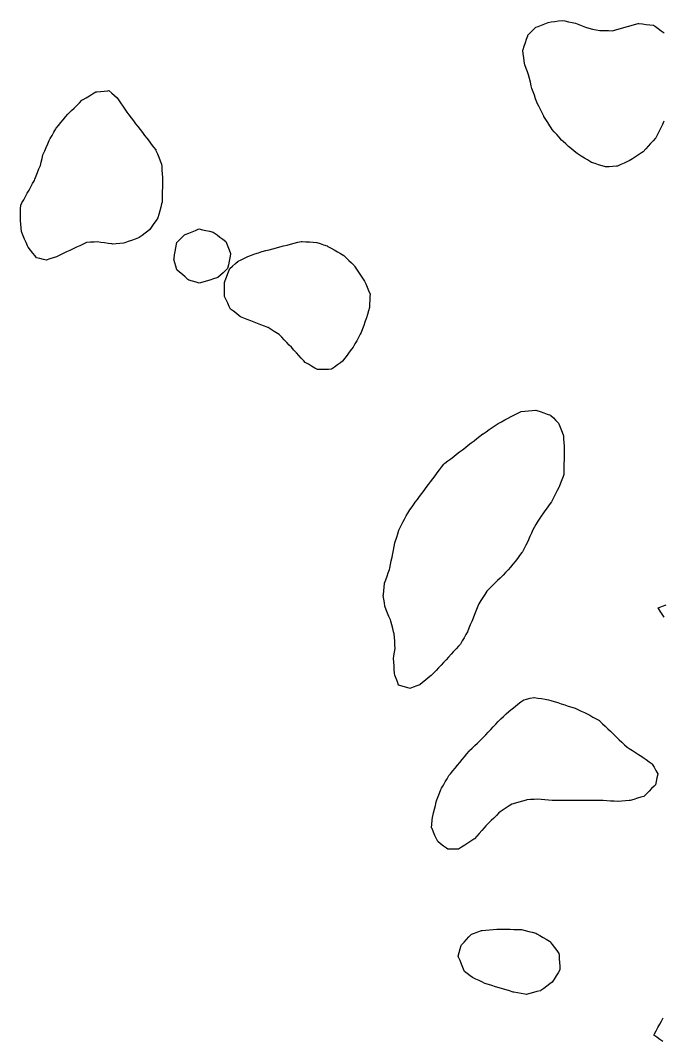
# Model space of a CAD drawing. Header units: millimetres. Extents: x 230 to 3347, y 514 to 5196.
# Drawn here: x 2543.6 to 2718.4, y 2283.6 to 2561.5 of the extents above; entities that cross this region are included whole.
import ezdxf

# ---------------------------------------------------------------- set-up
doc = ezdxf.new("R2010")
doc.units = ezdxf.units.MM
for name, color, linetype in [('ALL_HOLES', 1, 'Continuous'), ('ALL_ISLANDS', 7, 'Continuous'), ('OUTLINE_ISLAND_01', 7, 'Continuous'), ('OUTLINE_ISLAND_01_HOLE_103', 1, 'Continuous'), ('OUTLINE_ISLAND_01_HOLE_110', 1, 'Continuous'), ('OUTLINE_ISLAND_01_HOLE_117', 1, 'Continuous'), ('OUTLINE_ISLAND_01_HOLE_119', 1, 'Continuous'), ('OUTLINE_ISLAND_01_HOLE_121', 1, 'Continuous'), ('OUTLINE_ISLAND_01_HOLE_124', 1, 'Continuous'), ('OUTLINE_ISLAND_01_HOLE_127', 1, 'Continuous')]:
    doc.layers.add(name, color=color, linetype=linetype)

msp = doc.modelspace()

# ---------------------------------------------------------------- linework, layer by layer
at = {"layer": 'ALL_HOLES'}
msp.add_lwpolyline([(2718.8206, 2534.0412), (2718.3781, 2533.1444), (2717.9357, 2532.2476), (2717.4932, 2531.3508), (2717.0508, 2530.454), (2716.6084, 2529.5572), (2716.5305, 2529.471), (2715.8601, 2528.7289), (2715.1898, 2527.9868), (2714.5195, 2527.2447), (2713.8492, 2526.5026), (2713.1789, 2525.7606), (2712.7413, 2525.4775), (2711.9016, 2524.9343), (2711.062, 2524.3911), (2710.2224, 2523.8479), (2709.3828, 2523.3048), (2708.8923, 2523.084), (2707.9805, 2522.6734), (2707.0687, 2522.2629), (2706.1568, 2521.8524), (2705.9137, 2521.8345), (2704.9164, 2521.761), (2703.9191, 2521.6876), (2702.9218, 2521.6142), (2702.907, 2521.6189), (2701.9544, 2521.923), (2701.0018, 2522.2272), (2700.0491, 2522.5313), (2699.0965, 2522.8355), (2698.8555, 2522.9825), (2698.0019, 2523.5034), (2697.1483, 2524.0243), (2696.2947, 2524.5452), (2695.4411, 2525.0661), (2695.1735, 2525.29), (2694.4067, 2525.9318), (2693.6398, 2526.5737), (2692.873, 2527.2155), (2692.1061, 2527.8573), (2691.3393, 2528.4991), (2690.9494, 2528.937), (2690.2843, 2529.6838), (2689.6193, 2530.4306), (2688.9543, 2531.1774), (2688.2892, 2531.9242), (2688.2586, 2531.9733), (2687.7289, 2532.8215), (2687.1992, 2533.6697), (2686.6695, 2534.5179), (2686.1398, 2535.366), (2686.1086, 2535.4282), (2685.659, 2536.3214), (2685.2094, 2537.2146), (2684.7598, 2538.1079), (2684.3102, 2539.0011), (2684.2297, 2539.2243), (2683.8903, 2540.1649), (2683.551, 2541.1056), (2683.2116, 2542.0462), (2682.8722, 2542.9869), (2682.6904, 2543.7278), (2682.4521, 2544.699), (2682.2137, 2545.6702), (2681.9754, 2546.6414), (2681.6571, 2547.4847), (2681.304, 2548.4202), (2680.9509, 2549.3558), (2680.9469, 2549.3842), (2680.8061, 2550.3742), (2680.6653, 2551.3643), (2680.5245, 2552.3543), (2680.3836, 2553.3443), (2680.4504, 2553.542), (2680.7706, 2554.4894), (2681.0908, 2555.4367), (2681.411, 2556.3841), (2681.7311, 2557.3314), (2681.7838, 2557.4872), (2682.4909, 2558.1943), (2683.198, 2558.9014), (2683.9051, 2559.6084), (2684.533, 2559.8544), (2685.4641, 2560.2191), (2686.3953, 2560.5837), (2687.3264, 2560.9484), (2688.1375, 2561.0631), (2689.1276, 2561.2032), (2690.1178, 2561.3432), (2691.1079, 2561.4832), (2691.8389, 2561.3275), (2692.817, 2561.1192), (2693.795, 2560.9109), (2694.7731, 2560.7026), (2695.6019, 2560.3912), (2696.538, 2560.0394), (2697.474, 2559.6876), (2698.4101, 2559.3359), (2699.3897, 2559.1492), (2700.372, 2558.9619), (2701.3543, 2558.7747), (2701.7579, 2558.7637), (2702.7575, 2558.7366), (2703.7571, 2558.7094), (2704.7568, 2558.6823), (2705.0355, 2558.76), (2705.9987, 2559.0285), (2706.962, 2559.2969), (2707.9253, 2559.5654), (2708.8886, 2559.8339), (2709.8519, 2560.1024), (2710.8152, 2560.3709), (2711.7785, 2560.6393), (2712.0054, 2560.6164), (2713.0004, 2560.516), (2713.9953, 2560.4157), (2714.9903, 2560.3153), (2715.9852, 2560.2149), (2716.4693, 2559.8637), (2717.2786, 2559.2764), (2718.088, 2558.6891), (2718.8974, 2558.1019)], dxfattribs=at)
for points in [[(2567.7332, 2542.37), (2568.4889, 2541.7151), (2569.2446, 2541.0602), (2570.0002, 2540.4052), (2570.3691, 2539.8508), (2570.9231, 2539.0182), (2571.477, 2538.1856), (2572.0309, 2537.3531), (2572.5848, 2536.5205), (2573.1728, 2535.7558), (2573.7824, 2534.963), (2574.392, 2534.1703), (2575.0016, 2533.3776), (2575.6111, 2532.5848), (2576.2207, 2531.7921), (2576.8303, 2530.9994), (2577.4398, 2530.2066), (2578.0494, 2529.4139), (2578.659, 2528.6212), (2579.2686, 2527.8285), (2579.8781, 2527.0357), (2580.4877, 2526.243), (2580.5456, 2526.0992), (2580.9193, 2525.1717), (2581.293, 2524.2441), (2581.6667, 2523.3166), (2582.0404, 2522.389), (2582.0901, 2521.7609), (2582.1689, 2520.764), (2582.2478, 2519.7672), (2582.3266, 2518.7703), (2582.3115, 2518.0229), (2582.2912, 2517.0232), (2582.271, 2516.0234), (2582.2507, 2515.0236), (2582.2305, 2514.0238), (2582.2102, 2513.024), (2582.19, 2512.0242), (2582.0761, 2511.5997), (2581.8169, 2510.6339), (2581.5577, 2509.6681), (2581.2985, 2508.7022), (2581.0393, 2507.7364), (2580.5545, 2507.0269), (2579.9903, 2506.2012), (2579.4262, 2505.3755), (2578.862, 2504.5499), (2578.36, 2504.1758), (2577.5581, 2503.5783), (2576.7562, 2502.9808), (2575.9543, 2502.3833), (2575.7913, 2502.3232), (2574.8531, 2501.9771), (2573.9149, 2501.631), (2572.9767, 2501.2849), (2572.0385, 2500.9388), (2571.6902, 2500.9057), (2570.6947, 2500.8112), (2569.6992, 2500.7167), (2568.7037, 2500.6221), (2568.5114, 2500.6486), (2567.5208, 2500.7849), (2566.5301, 2500.9212), (2565.5394, 2501.0574), (2564.5487, 2501.1937), (2563.726, 2501.1617), (2562.7267, 2501.1229), (2561.7275, 2501.0841), (2561.6204, 2501.0336), (2560.7158, 2500.6073), (2559.8112, 2500.1811), (2558.9066, 2499.7549), (2558.002, 2499.3286), (2557.0973, 2498.9024), (2556.1927, 2498.4761), (2555.2881, 2498.0499), (2554.3835, 2497.6236), (2553.4789, 2497.1974), (2552.5546, 2496.8883), (2551.6062, 2496.5712), (2550.6578, 2496.2541), (2549.9178, 2496.4377), (2548.9472, 2496.6786), (2547.9766, 2496.9194), (2547.6134, 2497.3822), (2546.9959, 2498.1688), (2546.3784, 2498.9553), (2545.7609, 2499.7419), (2545.5983, 2500.1128), (2545.1966, 2501.0286), (2544.7949, 2501.9444), (2544.3932, 2502.8602), (2543.9916, 2503.776), (2543.9587, 2504.0827), (2543.8522, 2505.0771), (2543.7457, 2506.0714), (2543.6391, 2507.0657), (2543.6412, 2507.1898), (2543.6582, 2508.1896), (2543.6752, 2509.1895), (2543.6922, 2510.1894), (2543.7092, 2511.1892), (2544.0591, 2511.8246), (2544.5414, 2512.7006), (2545.0238, 2513.5766), (2545.5061, 2514.4526), (2545.9885, 2515.3285), (2546.4709, 2516.2045), (2546.9532, 2517.0805), (2547.4356, 2517.9565), (2547.5699, 2518.2887), (2547.9447, 2519.2158), (2548.3195, 2520.1429), (2548.6942, 2521.07), (2549.069, 2521.9972), (2549.2905, 2522.9183), (2549.5242, 2523.8906), (2549.7579, 2524.863), (2549.8658, 2525.11), (2550.266, 2526.0265), (2550.6661, 2526.9429), (2551.0663, 2527.8593), (2551.4665, 2528.7758), (2551.782, 2529.3391), (2552.2707, 2530.2116), (2552.7593, 2531.0841), (2553.248, 2531.9565), (2553.3946, 2532.1345), (2554.0304, 2532.9063), (2554.6662, 2533.6782), (2555.302, 2534.45), (2555.9378, 2535.2219), (2556.5736, 2535.9937), (2556.8274, 2536.2428), (2557.5412, 2536.9431), (2558.255, 2537.6435), (2558.9687, 2538.3439), (2559.6825, 2539.0443), (2560.3963, 2539.7446), (2560.7116, 2539.9366), (2561.5659, 2540.4565), (2562.4201, 2540.9764), (2563.2743, 2541.4963), (2564.1285, 2542.0162), (2564.4465, 2542.0474), (2565.4418, 2542.1451), (2566.437, 2542.2428), (2567.4322, 2542.3405)], [(2586.2097, 2501.0498), (2586.9168, 2501.7569), (2587.624, 2502.464), (2588.3311, 2503.1711), (2588.5159, 2503.2452), (2589.4441, 2503.6174), (2590.3723, 2503.9895), (2591.3004, 2504.3617), (2592.2286, 2504.7339), (2593.1759, 2504.527), (2594.1529, 2504.3136), (2595.1298, 2504.1003), (2596.1068, 2503.8869), (2596.3481, 2503.7103), (2597.1551, 2503.1197), (2597.962, 2502.5291), (2598.769, 2501.9385), (2599.5759, 2501.3479), (2599.7585, 2500.8875), (2600.127, 2499.9578), (2600.4955, 2499.0282), (2600.864, 2498.0986), (2600.8252, 2497.9029), (2600.6306, 2496.9221), (2600.436, 2495.9412), (2600.2414, 2494.9603), (2600.0468, 2493.9794), (2599.5521, 2493.5223), (2598.8176, 2492.8437), (2598.0831, 2492.165), (2597.3487, 2491.4864), (2597.1172, 2491.4171), (2596.1591, 2491.1307), (2595.201, 2490.8442), (2594.2429, 2490.5577), (2593.2849, 2490.2712), (2592.3268, 2489.9848), (2591.436, 2490.2411), (2590.475, 2490.5177), (2589.514, 2490.7942), (2589.2432, 2491.029), (2588.4877, 2491.6841), (2587.7321, 2492.3392), (2586.9766, 2492.9943), (2586.221, 2493.6494), (2585.9598, 2494.5992), (2585.6946, 2495.5634), (2585.4294, 2496.5276), (2585.4537, 2496.668), (2585.6237, 2497.6534), (2585.7937, 2498.6388), (2585.9638, 2499.6243), (2586.1338, 2500.6097)], [(2600.6552, 2493.9951), (2601.4144, 2494.6459), (2602.1737, 2495.2967), (2602.9329, 2495.9476), (2603.738, 2496.3563), (2604.6297, 2496.809), (2605.5213, 2497.2616), (2605.5713, 2497.2786), (2606.5178, 2497.6013), (2607.4643, 2497.9239), (2608.4108, 2498.2465), (2609.3574, 2498.5691), (2609.4338, 2498.589), (2610.4014, 2498.8412), (2611.3691, 2499.0933), (2612.3368, 2499.3455), (2613.3045, 2499.5976), (2614.2722, 2499.8498), (2615.2399, 2500.1019), (2616.2076, 2500.3541), (2617.1753, 2500.6062), (2618.143, 2500.8584), (2619.1106, 2501.1105), (2620.0783, 2501.3627), (2620.3204, 2501.3449), (2621.3177, 2501.2717), (2622.315, 2501.1984), (2623.3123, 2501.1252), (2624.3096, 2501.0519), (2625.2313, 2500.7467), (2626.1805, 2500.4322), (2627.1298, 2500.1178), (2627.3254, 2500.0074), (2628.1963, 2499.516), (2629.0672, 2499.0245), (2629.9381, 2498.5331), (2630.809, 2498.0416), (2631.6799, 2497.5502), (2632.3492, 2496.8851), (2633.0585, 2496.1803), (2633.7679, 2495.4754), (2634.4772, 2494.7705), (2634.5535, 2494.6553), (2635.106, 2493.8218), (2635.6584, 2492.9882), (2636.2109, 2492.1547), (2636.7633, 2491.3211), (2637.3158, 2490.4876), (2637.628, 2489.7785), (2638.0311, 2488.8634), (2638.4342, 2487.9482), (2638.8373, 2487.033), (2638.7956, 2486.319), (2638.7372, 2485.3207), (2638.6789, 2484.3224), (2638.6206, 2483.3241), (2638.3717, 2482.4375), (2638.1014, 2481.4748), (2637.831, 2480.512), (2637.7713, 2480.3474), (2637.4305, 2479.4072), (2637.0897, 2478.4671), (2636.7489, 2477.527), (2636.408, 2476.5869), (2636.1307, 2476.0793), (2635.6513, 2475.2017), (2635.1718, 2474.3241), (2634.6923, 2473.4466), (2634.2129, 2472.569), (2633.7749, 2471.9918), (2633.1704, 2471.1952), (2632.5659, 2470.3986), (2631.9614, 2469.602), (2631.3569, 2468.8054), (2630.7303, 2468.3373), (2629.9292, 2467.7388), (2629.1281, 2467.1403), (2628.3269, 2466.5418), (2627.4832, 2466.522), (2626.4835, 2466.4986), (2625.4838, 2466.4752), (2624.4841, 2466.4518), (2623.7492, 2466.888), (2622.8893, 2467.3984), (2622.0293, 2467.9088), (2621.1694, 2468.4192), (2620.7755, 2468.8495), (2620.1002, 2469.5871), (2619.4249, 2470.3246), (2618.7497, 2471.0622), (2618.0744, 2471.7998), (2617.3991, 2472.5373), (2616.8268, 2473.1377), (2616.1368, 2473.8616), (2615.4469, 2474.5854), (2614.7569, 2475.3092), (2614.0669, 2476.0331), (2613.597, 2476.3197), (2612.7433, 2476.8405), (2611.8896, 2477.3612), (2611.0359, 2477.882), (2610.9847, 2477.9022), (2610.0549, 2478.2704), (2609.1252, 2478.6386), (2608.1954, 2479.0068), (2607.2657, 2479.375), (2606.3359, 2479.7431), (2605.4062, 2480.1113), (2604.4764, 2480.4795), (2603.5466, 2480.8477), (2603.2147, 2481.1036), (2602.4228, 2481.7143), (2601.6309, 2482.3249), (2600.839, 2482.9355), (2600.5043, 2483.6267), (2600.0684, 2484.5267), (2599.6325, 2485.4267), (2599.1966, 2486.3267), (2599.1858, 2487.2045), (2599.1734, 2488.2044), (2599.1611, 2489.2043), (2599.1487, 2490.2043), (2599.3586, 2490.7325), (2599.7279, 2491.6618), (2600.0973, 2492.5911), (2600.4666, 2493.5204)], [(2687.9987, 2454.0187), (2688.7058, 2453.3116), (2689.4129, 2452.6045), (2690.12, 2451.8974), (2690.3658, 2451.2696), (2690.7305, 2450.3385), (2691.0952, 2449.4073), (2691.4599, 2448.4762), (2691.5074, 2447.6586), (2691.5653, 2446.6603), (2691.6233, 2445.662), (2691.6813, 2444.6636), (2691.6646, 2443.8834), (2691.6433, 2442.8836), (2691.6219, 2441.8838), (2691.6005, 2440.8841), (2691.5792, 2439.8843), (2691.5578, 2438.8845), (2691.5365, 2437.8848), (2691.3577, 2437.4125), (2691.0038, 2436.4772), (2690.6499, 2435.5419), (2690.296, 2434.6067), (2690.2048, 2434.4238), (2689.7587, 2433.5289), (2689.3125, 2432.6339), (2688.8664, 2431.7389), (2688.4202, 2430.844), (2688.1662, 2430.4953), (2687.5773, 2429.6871), (2686.9884, 2428.8789), (2686.3994, 2428.0707), (2685.8105, 2427.2625), (2685.5771, 2426.8929), (2685.0431, 2426.0474), (2684.5091, 2425.2019), (2683.9751, 2424.3564), (2683.4411, 2423.5109), (2683.1475, 2422.8453), (2682.744, 2421.9303), (2682.3405, 2421.0154), (2681.9369, 2420.1004), (2681.6523, 2419.5491), (2681.1935, 2418.6606), (2680.7347, 2417.772), (2680.2759, 2416.8835), (2680.1182, 2416.6771), (2679.5114, 2415.8822), (2678.9046, 2415.0874), (2678.2978, 2414.2925), (2677.691, 2413.4977), (2677.0841, 2412.7029), (2676.3985, 2411.9828), (2675.7089, 2411.2586), (2675.0193, 2410.5343), (2674.3297, 2409.8101), (2674.2452, 2409.7283), (2673.5267, 2409.0327), (2672.8082, 2408.3372), (2672.0897, 2407.6416), (2671.3712, 2406.9461), (2670.6528, 2406.2506), (2670.584, 2406.1431), (2670.0455, 2405.3004), (2669.507, 2404.4578), (2668.9685, 2403.6152), (2668.43, 2402.7726), (2668.3473, 2402.5674), (2667.9735, 2401.6399), (2667.5998, 2400.7124), (2667.226, 2399.7848), (2666.8523, 2398.8573), (2666.4785, 2397.9298), (2666.1048, 2397.0022), (2665.731, 2396.0747), (2665.3573, 2395.1472), (2664.9092, 2394.3575), (2664.4157, 2393.4878), (2663.9221, 2392.6181), (2663.4286, 2391.7484), (2662.9166, 2391.1948), (2662.2376, 2390.4606), (2661.5586, 2389.7265), (2660.8796, 2388.9924), (2660.2006, 2388.2582), (2659.5216, 2387.5241), (2658.8427, 2386.7899), (2658.1637, 2386.0558), (2657.4847, 2385.3216), (2656.8057, 2384.5875), (2656.1267, 2383.8533), (2655.4045, 2383.2547), (2654.6346, 2382.6166), (2653.8646, 2381.9785), (2653.0947, 2381.3403), (2652.3248, 2380.7022), (2651.5114, 2380.4059), (2650.5719, 2380.0635), (2649.6323, 2379.7212), (2649.459, 2379.7709), (2648.4978, 2380.0465), (2647.5365, 2380.3222), (2646.5753, 2380.5978), (2646.2392, 2381.4676), (2645.8787, 2382.4004), (2645.5182, 2383.3331), (2645.4814, 2383.8228), (2645.4064, 2384.82), (2645.3314, 2385.8172), (2645.2563, 2386.8144), (2645.1813, 2387.8116), (2645.3211, 2388.6033), (2645.495, 2389.588), (2645.6688, 2390.5728), (2645.6671, 2390.5963), (2645.5929, 2391.5935), (2645.5187, 2392.5907), (2645.4445, 2393.588), (2645.3702, 2394.5852), (2645.2386, 2395.0905), (2644.9864, 2396.0581), (2644.7342, 2397.0258), (2644.482, 2397.9935), (2644.3378, 2398.35), (2643.963, 2399.2772), (2643.5883, 2400.2043), (2643.2135, 2401.1314), (2642.8387, 2402.0585), (2642.7022, 2402.986), (2642.5566, 2403.9754), (2642.411, 2404.9647), (2642.441, 2405.2769), (2642.5367, 2406.2723), (2642.6323, 2407.2677), (2642.728, 2408.2631), (2642.7578, 2408.3458), (2643.0969, 2409.2865), (2643.436, 2410.2273), (2643.7751, 2411.168), (2644.1142, 2412.1087), (2644.1887, 2412.4745), (2644.3882, 2413.4544), (2644.5877, 2414.4343), (2644.7872, 2415.4142), (2644.9866, 2416.3941), (2645.1861, 2417.374), (2645.3856, 2418.3539), (2645.5851, 2419.3338), (2645.7592, 2419.8787), (2646.0636, 2420.8312), (2646.368, 2421.7838), (2646.6724, 2422.7363), (2646.8631, 2423.1203), (2647.3079, 2424.016), (2647.7526, 2424.9116), (2648.1974, 2425.8073), (2648.6421, 2426.7029), (2649.1294, 2427.4393), (2649.6812, 2428.2733), (2650.2331, 2429.1072), (2650.7849, 2429.9412), (2651.1017, 2430.3632), (2651.702, 2431.163), (2652.3023, 2431.9627), (2652.9027, 2432.7625), (2653.503, 2433.5622), (2654.1033, 2434.362), (2654.7037, 2435.1617), (2655.304, 2435.9615), (2655.9043, 2436.7612), (2656.5047, 2437.561), (2657.105, 2438.3607), (2657.7053, 2439.1605), (2658.3057, 2439.9602), (2658.906, 2440.76), (2659.2094, 2440.9945), (2660.0007, 2441.6059), (2660.7919, 2442.2174), (2661.5832, 2442.8289), (2662.3744, 2443.4404), (2663.1657, 2444.0519), (2663.9569, 2444.6634), (2664.7482, 2445.2749), (2665.5395, 2445.8864), (2666.3307, 2446.4978), (2667.122, 2447.1093), (2667.9132, 2447.7208), (2668.7045, 2448.3323), (2669.4957, 2448.9438), (2669.5926, 2449.0101), (2670.4179, 2449.5748), (2671.2432, 2450.1395), (2672.0685, 2450.7041), (2672.8938, 2451.2688), (2673.7191, 2451.8335), (2674.6026, 2452.2963), (2675.4884, 2452.7604), (2676.3742, 2453.2244), (2677.26, 2453.6885), (2678.1458, 2454.1525), (2679.0317, 2454.6166), (2679.9175, 2455.0806), (2679.948, 2455.0835), (2680.9435, 2455.1783), (2681.939, 2455.2732), (2682.9345, 2455.368), (2683.93, 2455.4628), (2684.201, 2455.3667), (2685.1434, 2455.0322), (2686.0858, 2454.6977), (2687.0282, 2454.3632), (2687.9706, 2454.0287)], [(2655.5807, 2341.8158), (2655.6674, 2342.812), (2655.754, 2343.8083), (2655.8407, 2344.8045), (2655.8699, 2344.9232), (2656.109, 2345.8942), (2656.348, 2346.8652), (2656.5871, 2347.8362), (2656.8262, 2348.8072), (2657.0292, 2349.36), (2657.3739, 2350.2987), (2657.7186, 2351.2374), (2658.0634, 2352.1761), (2658.2683, 2352.5266), (2658.7731, 2353.3898), (2659.2779, 2354.2531), (2659.7826, 2355.1163), (2660.2874, 2355.9796), (2660.716, 2356.4998), (2661.3518, 2357.2716), (2661.9876, 2358.0435), (2662.6234, 2358.8153), (2663.2593, 2359.5871), (2663.8951, 2360.3589), (2664.5309, 2361.1308), (2665.1668, 2361.9026), (2665.8026, 2362.6744), (2665.9252, 2362.7909), (2666.6505, 2363.4793), (2667.3758, 2364.1678), (2668.101, 2364.8563), (2668.8263, 2365.5447), (2669.5516, 2366.2332), (2669.6294, 2366.3167), (2670.3113, 2367.0482), (2670.9931, 2367.7796), (2671.675, 2368.5111), (2672.3569, 2369.2426), (2673.0387, 2369.9741), (2673.7206, 2370.7055), (2674.4439, 2371.3945), (2675.168, 2372.0842), (2675.8922, 2372.7738), (2676.6163, 2373.4635), (2676.7158, 2373.5422), (2677.5002, 2374.1625), (2678.2845, 2374.7828), (2679.0689, 2375.4031), (2679.8532, 2376.0234), (2680.6376, 2376.6437), (2681.443, 2376.8154), (2682.421, 2377.0239), (2683.399, 2377.2323), (2683.4737, 2377.2214), (2684.4632, 2377.077), (2685.4527, 2376.9325), (2686.4422, 2376.788), (2687.4317, 2376.6435), (2687.9994, 2376.46), (2688.9509, 2376.1523), (2689.9025, 2375.8447), (2690.854, 2375.5371), (2691.8055, 2375.2294), (2692.757, 2374.9218), (2693.7085, 2374.6142), (2694.66, 2374.3065), (2695.3515, 2373.9836), (2696.2576, 2373.5605), (2697.1637, 2373.1373), (2698.0697, 2372.7142), (2698.6114, 2372.4097), (2699.4831, 2371.9196), (2700.3548, 2371.4295), (2701.2265, 2370.9395), (2701.357, 2370.8134), (2702.0762, 2370.1187), (2702.7955, 2369.4239), (2703.5147, 2368.7292), (2704.2339, 2368.0344), (2704.9532, 2367.3396), (2705.1596, 2367.1427), (2705.8831, 2366.4524), (2706.6067, 2365.7621), (2707.3302, 2365.0718), (2708.0537, 2364.3815), (2708.7773, 2363.6912), (2709.3724, 2363.3238), (2710.2232, 2362.7984), (2711.0741, 2362.2731), (2711.925, 2361.7477), (2712.7759, 2361.2223), (2713.1881, 2360.9243), (2713.9984, 2360.3384), (2714.8088, 2359.7524), (2715.6191, 2359.1665), (2715.6461, 2359.119), (2716.1411, 2358.2501), (2716.636, 2357.3811), (2717.1309, 2356.5122), (2717.1044, 2356.3839), (2716.9022, 2355.4046), (2716.6999, 2354.4252), (2716.4976, 2353.4459), (2716.1801, 2353.1353), (2715.4652, 2352.436), (2714.7504, 2351.7367), (2714.0355, 2351.0374), (2713.3207, 2350.3382), (2712.5327, 2350.1014), (2711.575, 2349.8137), (2710.6173, 2349.5259), (2709.6596, 2349.2382), (2709.355, 2349.2114), (2708.3588, 2349.124), (2707.3626, 2349.0367), (2706.3664, 2348.9493), (2706.2693, 2348.9549), (2705.271, 2349.0129), (2704.2726, 2349.0709), (2703.2743, 2349.1289), (2702.276, 2349.1869), (2701.6126, 2349.1878), (2700.6126, 2349.1891), (2699.6126, 2349.1905), (2698.6126, 2349.1918), (2697.6126, 2349.1932), (2696.6126, 2349.1945), (2695.6126, 2349.1959), (2694.6126, 2349.1972), (2693.6126, 2349.1986), (2692.6126, 2349.1999), (2691.6126, 2349.2013), (2690.6126, 2349.2026), (2689.6126, 2349.204), (2688.6126, 2349.2053), (2688.395, 2349.2223), (2687.3981, 2349.3003), (2686.4011, 2349.3782), (2685.4042, 2349.4562), (2684.4072, 2349.5341), (2683.5123, 2349.4947), (2682.5133, 2349.4508), (2681.5142, 2349.4069), (2681.263, 2349.3357), (2680.3009, 2349.0632), (2679.3387, 2348.7906), (2678.3766, 2348.5181), (2677.4144, 2348.2455), (2676.7204, 2347.7948), (2675.8817, 2347.2501), (2675.0431, 2346.7055), (2674.2044, 2346.1608), (2673.9046, 2345.8611), (2673.1974, 2345.1541), (2672.4902, 2344.4471), (2671.783, 2343.7401), (2671.0758, 2343.0331), (2670.3686, 2342.3261), (2669.8709, 2341.7606), (2669.2101, 2341.01), (2668.5494, 2340.2594), (2667.8887, 2339.5088), (2667.2279, 2338.7582), (2667.1011, 2338.6773), (2666.258, 2338.1397), (2665.4148, 2337.602), (2664.5716, 2337.0644), (2663.7284, 2336.5268), (2662.8853, 2335.9891), (2661.9825, 2335.9754), (2660.9826, 2335.9602), (2659.9827, 2335.9451), (2659.6143, 2336.2224), (2658.8153, 2336.8238), (2658.0163, 2337.4251), (2657.2174, 2338.0265), (2656.8828, 2338.8012), (2656.4863, 2339.7192), (2656.0898, 2340.6373), (2655.6933, 2341.5553)], [(2662.8033, 2306.8784), (2663.0665, 2307.8431), (2663.3297, 2308.8079), (2663.5928, 2309.7726), (2663.7079, 2309.8974), (2664.3857, 2310.6327), (2665.0634, 2311.368), (2665.7412, 2312.1033), (2666.4189, 2312.8386), (2667.2472, 2313.1426), (2668.186, 2313.4872), (2669.1247, 2313.8318), (2669.3425, 2313.8525), (2670.338, 2313.9472), (2671.3335, 2314.0418), (2672.329, 2314.1365), (2673.3245, 2314.2312), (2673.9259, 2314.2207), (2674.9257, 2314.2032), (2675.9256, 2314.1857), (2676.9254, 2314.1683), (2677.9253, 2314.1508), (2678.9251, 2314.1333), (2679.925, 2314.1158), (2680.0692, 2314.0794), (2681.0388, 2313.8345), (2682.0083, 2313.5896), (2682.9779, 2313.3447), (2683.9475, 2313.0999), (2684.1957, 2312.9569), (2685.0623, 2312.4579), (2685.9289, 2311.9589), (2686.7955, 2311.4599), (2687.6621, 2310.9609), (2687.7978, 2310.7828), (2688.404, 2309.9876), (2689.0103, 2309.1923), (2689.6165, 2308.397), (2690.2228, 2307.6017), (2690.2557, 2307.0901), (2690.32, 2306.0921), (2690.3843, 2305.0942), (2690.4485, 2304.0963), (2690.5128, 2303.0983), (2690.0228, 2302.3239), (2689.4882, 2301.4788), (2688.9535, 2300.6337), (2688.4188, 2299.7887), (2687.7436, 2299.2848), (2686.9421, 2298.6867), (2686.1407, 2298.0886), (2685.3392, 2297.4906), (2685.2168, 2297.4585), (2684.2493, 2297.2053), (2683.2819, 2296.9521), (2682.3145, 2296.6989), (2681.3471, 2296.4457), (2680.9431, 2296.5138), (2679.957, 2296.6799), (2678.9709, 2296.846), (2677.9847, 2297.0121), (2677.7423, 2297.0859), (2676.7857, 2297.3773), (2675.8291, 2297.6688), (2674.8725, 2297.9602), (2673.9159, 2298.2516), (2672.9593, 2298.543), (2672.0027, 2298.8344), (2671.0461, 2299.1258), (2670.0896, 2299.4173), (2669.4081, 2299.7494), (2668.5092, 2300.1875), (2667.6103, 2300.6256), (2666.7114, 2301.0638), (2666.0951, 2301.5142), (2665.2877, 2302.1042), (2664.4802, 2302.6942), (2664.4164, 2302.8534), (2664.0444, 2303.7816), (2663.6724, 2304.7099), (2663.3004, 2305.6381), (2662.9284, 2306.5663)]]:
    msp.add_lwpolyline(points, close=True, dxfattribs=at)
at = {"layer": 'ALL_ISLANDS'}
for points in [[(2718.8285, 2399.0566), (2718.3135, 2399.9138), (2717.7985, 2400.771), (2717.2835, 2401.6282), (2717.5031, 2401.7107), (2718.4392, 2402.0624), (2719.3754, 2402.414)], [(2718.4959, 2283.6116), (2717.6816, 2284.1919), (2716.8672, 2284.7723), (2716.0528, 2285.3526), (2716.2317, 2285.6843), (2716.7062, 2286.5645), (2717.1808, 2287.4447), (2717.6554, 2288.325), (2718.13, 2289.2052), (2718.6045, 2290.0854)]]:
    msp.add_lwpolyline(points, dxfattribs=at)
at = {"layer": 'OUTLINE_ISLAND_01'}
for points in [[(2718.8285, 2399.0566), (2718.3135, 2399.9138), (2717.7985, 2400.771), (2717.2835, 2401.6282), (2717.5031, 2401.7107), (2718.4392, 2402.0624), (2719.3754, 2402.414)], [(2718.4959, 2283.6116), (2717.6816, 2284.1919), (2716.8672, 2284.7723), (2716.0528, 2285.3526), (2716.2317, 2285.6843), (2716.7062, 2286.5645), (2717.1808, 2287.4447), (2717.6554, 2288.325), (2718.13, 2289.2052), (2718.6045, 2290.0854)]]:
    msp.add_lwpolyline(points, dxfattribs=at)
at = {"layer": 'OUTLINE_ISLAND_01_HOLE_103'}
msp.add_lwpolyline([(2662.8033, 2306.8784), (2663.0665, 2307.8431), (2663.3297, 2308.8079), (2663.5928, 2309.7726), (2663.7079, 2309.8974), (2664.3857, 2310.6327), (2665.0634, 2311.368), (2665.7412, 2312.1033), (2666.4189, 2312.8386), (2667.2472, 2313.1426), (2668.186, 2313.4872), (2669.1247, 2313.8318), (2669.3425, 2313.8525), (2670.338, 2313.9472), (2671.3335, 2314.0418), (2672.329, 2314.1365), (2673.3245, 2314.2312), (2673.9259, 2314.2207), (2674.9257, 2314.2032), (2675.9256, 2314.1857), (2676.9254, 2314.1683), (2677.9253, 2314.1508), (2678.9251, 2314.1333), (2679.925, 2314.1158), (2680.0692, 2314.0794), (2681.0388, 2313.8345), (2682.0083, 2313.5896), (2682.9779, 2313.3447), (2683.9475, 2313.0999), (2684.1957, 2312.9569), (2685.0623, 2312.4579), (2685.9289, 2311.9589), (2686.7955, 2311.4599), (2687.6621, 2310.9609), (2687.7978, 2310.7828), (2688.404, 2309.9876), (2689.0103, 2309.1923), (2689.6165, 2308.397), (2690.2228, 2307.6017), (2690.2557, 2307.0901), (2690.32, 2306.0921), (2690.3843, 2305.0942), (2690.4485, 2304.0963), (2690.5128, 2303.0983), (2690.0228, 2302.3239), (2689.4882, 2301.4788), (2688.9535, 2300.6337), (2688.4188, 2299.7887), (2687.7436, 2299.2848), (2686.9421, 2298.6867), (2686.1407, 2298.0886), (2685.3392, 2297.4906), (2685.2168, 2297.4585), (2684.2493, 2297.2053), (2683.2819, 2296.9521), (2682.3145, 2296.6989), (2681.3471, 2296.4457), (2680.9431, 2296.5138), (2679.957, 2296.6799), (2678.9709, 2296.846), (2677.9847, 2297.0121), (2677.7423, 2297.0859), (2676.7857, 2297.3773), (2675.8291, 2297.6688), (2674.8725, 2297.9602), (2673.9159, 2298.2516), (2672.9593, 2298.543), (2672.0027, 2298.8344), (2671.0461, 2299.1258), (2670.0896, 2299.4173), (2669.4081, 2299.7494), (2668.5092, 2300.1875), (2667.6103, 2300.6256), (2666.7114, 2301.0638), (2666.0951, 2301.5142), (2665.2877, 2302.1042), (2664.4802, 2302.6942), (2664.4164, 2302.8534), (2664.0444, 2303.7816), (2663.6724, 2304.7099), (2663.3004, 2305.6381), (2662.9284, 2306.5663)], close=True, dxfattribs=at)
at = {"layer": 'OUTLINE_ISLAND_01_HOLE_110'}
msp.add_lwpolyline([(2655.5807, 2341.8158), (2655.6674, 2342.812), (2655.754, 2343.8083), (2655.8407, 2344.8045), (2655.8699, 2344.9232), (2656.109, 2345.8942), (2656.348, 2346.8652), (2656.5871, 2347.8362), (2656.8262, 2348.8072), (2657.0292, 2349.36), (2657.3739, 2350.2987), (2657.7186, 2351.2374), (2658.0634, 2352.1761), (2658.2683, 2352.5266), (2658.7731, 2353.3898), (2659.2779, 2354.2531), (2659.7826, 2355.1163), (2660.2874, 2355.9796), (2660.716, 2356.4998), (2661.3518, 2357.2716), (2661.9876, 2358.0435), (2662.6234, 2358.8153), (2663.2593, 2359.5871), (2663.8951, 2360.3589), (2664.5309, 2361.1308), (2665.1668, 2361.9026), (2665.8026, 2362.6744), (2665.9252, 2362.7909), (2666.6505, 2363.4793), (2667.3758, 2364.1678), (2668.101, 2364.8563), (2668.8263, 2365.5447), (2669.5516, 2366.2332), (2669.6294, 2366.3167), (2670.3113, 2367.0482), (2670.9931, 2367.7796), (2671.675, 2368.5111), (2672.3569, 2369.2426), (2673.0387, 2369.9741), (2673.7206, 2370.7055), (2674.4439, 2371.3945), (2675.168, 2372.0842), (2675.8922, 2372.7738), (2676.6163, 2373.4635), (2676.7158, 2373.5422), (2677.5002, 2374.1625), (2678.2845, 2374.7828), (2679.0689, 2375.4031), (2679.8532, 2376.0234), (2680.6376, 2376.6437), (2681.443, 2376.8154), (2682.421, 2377.0239), (2683.399, 2377.2323), (2683.4737, 2377.2214), (2684.4632, 2377.077), (2685.4527, 2376.9325), (2686.4422, 2376.788), (2687.4317, 2376.6435), (2687.9994, 2376.46), (2688.9509, 2376.1523), (2689.9025, 2375.8447), (2690.854, 2375.5371), (2691.8055, 2375.2294), (2692.757, 2374.9218), (2693.7085, 2374.6142), (2694.66, 2374.3065), (2695.3515, 2373.9836), (2696.2576, 2373.5605), (2697.1637, 2373.1373), (2698.0697, 2372.7142), (2698.6114, 2372.4097), (2699.4831, 2371.9196), (2700.3548, 2371.4295), (2701.2265, 2370.9395), (2701.357, 2370.8134), (2702.0762, 2370.1187), (2702.7955, 2369.4239), (2703.5147, 2368.7292), (2704.2339, 2368.0344), (2704.9532, 2367.3396), (2705.1596, 2367.1427), (2705.8831, 2366.4524), (2706.6067, 2365.7621), (2707.3302, 2365.0718), (2708.0537, 2364.3815), (2708.7773, 2363.6912), (2709.3724, 2363.3238), (2710.2232, 2362.7984), (2711.0741, 2362.2731), (2711.925, 2361.7477), (2712.7759, 2361.2223), (2713.1881, 2360.9243), (2713.9984, 2360.3384), (2714.8088, 2359.7524), (2715.6191, 2359.1665), (2715.6461, 2359.119), (2716.1411, 2358.2501), (2716.636, 2357.3811), (2717.1309, 2356.5122), (2717.1044, 2356.3839), (2716.9022, 2355.4046), (2716.6999, 2354.4252), (2716.4976, 2353.4459), (2716.1801, 2353.1353), (2715.4652, 2352.436), (2714.7504, 2351.7367), (2714.0355, 2351.0374), (2713.3207, 2350.3382), (2712.5327, 2350.1014), (2711.575, 2349.8137), (2710.6173, 2349.5259), (2709.6596, 2349.2382), (2709.355, 2349.2114), (2708.3588, 2349.124), (2707.3626, 2349.0367), (2706.3664, 2348.9493), (2706.2693, 2348.9549), (2705.271, 2349.0129), (2704.2726, 2349.0709), (2703.2743, 2349.1289), (2702.276, 2349.1869), (2701.6126, 2349.1878), (2700.6126, 2349.1891), (2699.6126, 2349.1905), (2698.6126, 2349.1918), (2697.6126, 2349.1932), (2696.6126, 2349.1945), (2695.6126, 2349.1959), (2694.6126, 2349.1972), (2693.6126, 2349.1986), (2692.6126, 2349.1999), (2691.6126, 2349.2013), (2690.6126, 2349.2026), (2689.6126, 2349.204), (2688.6126, 2349.2053), (2688.395, 2349.2223), (2687.3981, 2349.3003), (2686.4011, 2349.3782), (2685.4042, 2349.4562), (2684.4072, 2349.5341), (2683.5123, 2349.4947), (2682.5133, 2349.4508), (2681.5142, 2349.4069), (2681.263, 2349.3357), (2680.3009, 2349.0632), (2679.3387, 2348.7906), (2678.3766, 2348.5181), (2677.4144, 2348.2455), (2676.7204, 2347.7948), (2675.8817, 2347.2501), (2675.0431, 2346.7055), (2674.2044, 2346.1608), (2673.9046, 2345.8611), (2673.1974, 2345.1541), (2672.4902, 2344.4471), (2671.783, 2343.7401), (2671.0758, 2343.0331), (2670.3686, 2342.3261), (2669.8709, 2341.7606), (2669.2101, 2341.01), (2668.5494, 2340.2594), (2667.8887, 2339.5088), (2667.2279, 2338.7582), (2667.1011, 2338.6773), (2666.258, 2338.1397), (2665.4148, 2337.602), (2664.5716, 2337.0644), (2663.7284, 2336.5268), (2662.8853, 2335.9891), (2661.9825, 2335.9754), (2660.9826, 2335.9602), (2659.9827, 2335.9451), (2659.6143, 2336.2224), (2658.8153, 2336.8238), (2658.0163, 2337.4251), (2657.2174, 2338.0265), (2656.8828, 2338.8012), (2656.4863, 2339.7192), (2656.0898, 2340.6373), (2655.6933, 2341.5553)], close=True, dxfattribs=at)
at = {"layer": 'OUTLINE_ISLAND_01_HOLE_117'}
msp.add_lwpolyline([(2687.9987, 2454.0187), (2688.7058, 2453.3116), (2689.4129, 2452.6045), (2690.12, 2451.8974), (2690.3658, 2451.2696), (2690.7305, 2450.3385), (2691.0952, 2449.4073), (2691.4599, 2448.4762), (2691.5074, 2447.6586), (2691.5653, 2446.6603), (2691.6233, 2445.662), (2691.6813, 2444.6636), (2691.6646, 2443.8834), (2691.6433, 2442.8836), (2691.6219, 2441.8838), (2691.6005, 2440.8841), (2691.5792, 2439.8843), (2691.5578, 2438.8845), (2691.5365, 2437.8848), (2691.3577, 2437.4125), (2691.0038, 2436.4772), (2690.6499, 2435.5419), (2690.296, 2434.6067), (2690.2048, 2434.4238), (2689.7587, 2433.5289), (2689.3125, 2432.6339), (2688.8664, 2431.7389), (2688.4202, 2430.844), (2688.1662, 2430.4953), (2687.5773, 2429.6871), (2686.9884, 2428.8789), (2686.3994, 2428.0707), (2685.8105, 2427.2625), (2685.5771, 2426.8929), (2685.0431, 2426.0474), (2684.5091, 2425.2019), (2683.9751, 2424.3564), (2683.4411, 2423.5109), (2683.1475, 2422.8453), (2682.744, 2421.9303), (2682.3405, 2421.0154), (2681.9369, 2420.1004), (2681.6523, 2419.5491), (2681.1935, 2418.6606), (2680.7347, 2417.772), (2680.2759, 2416.8835), (2680.1182, 2416.6771), (2679.5114, 2415.8822), (2678.9046, 2415.0874), (2678.2978, 2414.2925), (2677.691, 2413.4977), (2677.0841, 2412.7029), (2676.3985, 2411.9828), (2675.7089, 2411.2586), (2675.0193, 2410.5343), (2674.3297, 2409.8101), (2674.2452, 2409.7283), (2673.5267, 2409.0327), (2672.8082, 2408.3372), (2672.0897, 2407.6416), (2671.3712, 2406.9461), (2670.6528, 2406.2506), (2670.584, 2406.1431), (2670.0455, 2405.3004), (2669.507, 2404.4578), (2668.9685, 2403.6152), (2668.43, 2402.7726), (2668.3473, 2402.5674), (2667.9735, 2401.6399), (2667.5998, 2400.7124), (2667.226, 2399.7848), (2666.8523, 2398.8573), (2666.4785, 2397.9298), (2666.1048, 2397.0022), (2665.731, 2396.0747), (2665.3573, 2395.1472), (2664.9092, 2394.3575), (2664.4157, 2393.4878), (2663.9221, 2392.6181), (2663.4286, 2391.7484), (2662.9166, 2391.1948), (2662.2376, 2390.4606), (2661.5586, 2389.7265), (2660.8796, 2388.9924), (2660.2006, 2388.2582), (2659.5216, 2387.5241), (2658.8427, 2386.7899), (2658.1637, 2386.0558), (2657.4847, 2385.3216), (2656.8057, 2384.5875), (2656.1267, 2383.8533), (2655.4045, 2383.2547), (2654.6346, 2382.6166), (2653.8646, 2381.9785), (2653.0947, 2381.3403), (2652.3248, 2380.7022), (2651.5114, 2380.4059), (2650.5719, 2380.0635), (2649.6323, 2379.7212), (2649.459, 2379.7709), (2648.4978, 2380.0465), (2647.5365, 2380.3222), (2646.5753, 2380.5978), (2646.2392, 2381.4676), (2645.8787, 2382.4004), (2645.5182, 2383.3331), (2645.4814, 2383.8228), (2645.4064, 2384.82), (2645.3314, 2385.8172), (2645.2563, 2386.8144), (2645.1813, 2387.8116), (2645.3211, 2388.6033), (2645.495, 2389.588), (2645.6688, 2390.5728), (2645.6671, 2390.5963), (2645.5929, 2391.5935), (2645.5187, 2392.5907), (2645.4445, 2393.588), (2645.3702, 2394.5852), (2645.2386, 2395.0905), (2644.9864, 2396.0581), (2644.7342, 2397.0258), (2644.482, 2397.9935), (2644.3378, 2398.35), (2643.963, 2399.2772), (2643.5883, 2400.2043), (2643.2135, 2401.1314), (2642.8387, 2402.0585), (2642.7022, 2402.986), (2642.5566, 2403.9754), (2642.411, 2404.9647), (2642.441, 2405.2769), (2642.5367, 2406.2723), (2642.6323, 2407.2677), (2642.728, 2408.2631), (2642.7578, 2408.3458), (2643.0969, 2409.2865), (2643.436, 2410.2273), (2643.7751, 2411.168), (2644.1142, 2412.1087), (2644.1887, 2412.4745), (2644.3882, 2413.4544), (2644.5877, 2414.4343), (2644.7872, 2415.4142), (2644.9866, 2416.3941), (2645.1861, 2417.374), (2645.3856, 2418.3539), (2645.5851, 2419.3338), (2645.7592, 2419.8787), (2646.0636, 2420.8312), (2646.368, 2421.7838), (2646.6724, 2422.7363), (2646.8631, 2423.1203), (2647.3079, 2424.016), (2647.7526, 2424.9116), (2648.1974, 2425.8073), (2648.6421, 2426.7029), (2649.1294, 2427.4393), (2649.6812, 2428.2733), (2650.2331, 2429.1072), (2650.7849, 2429.9412), (2651.1017, 2430.3632), (2651.702, 2431.163), (2652.3023, 2431.9627), (2652.9027, 2432.7625), (2653.503, 2433.5622), (2654.1033, 2434.362), (2654.7037, 2435.1617), (2655.304, 2435.9615), (2655.9043, 2436.7612), (2656.5047, 2437.561), (2657.105, 2438.3607), (2657.7053, 2439.1605), (2658.3057, 2439.9602), (2658.906, 2440.76), (2659.2094, 2440.9945), (2660.0007, 2441.6059), (2660.7919, 2442.2174), (2661.5832, 2442.8289), (2662.3744, 2443.4404), (2663.1657, 2444.0519), (2663.9569, 2444.6634), (2664.7482, 2445.2749), (2665.5395, 2445.8864), (2666.3307, 2446.4978), (2667.122, 2447.1093), (2667.9132, 2447.7208), (2668.7045, 2448.3323), (2669.4957, 2448.9438), (2669.5926, 2449.0101), (2670.4179, 2449.5748), (2671.2432, 2450.1395), (2672.0685, 2450.7041), (2672.8938, 2451.2688), (2673.7191, 2451.8335), (2674.6026, 2452.2963), (2675.4884, 2452.7604), (2676.3742, 2453.2244), (2677.26, 2453.6885), (2678.1458, 2454.1525), (2679.0317, 2454.6166), (2679.9175, 2455.0806), (2679.948, 2455.0835), (2680.9435, 2455.1783), (2681.939, 2455.2732), (2682.9345, 2455.368), (2683.93, 2455.4628), (2684.201, 2455.3667), (2685.1434, 2455.0322), (2686.0858, 2454.6977), (2687.0282, 2454.3632), (2687.9706, 2454.0287)], close=True, dxfattribs=at)
at = {"layer": 'OUTLINE_ISLAND_01_HOLE_119'}
msp.add_lwpolyline([(2600.6552, 2493.9951), (2601.4144, 2494.6459), (2602.1737, 2495.2967), (2602.9329, 2495.9476), (2603.738, 2496.3563), (2604.6297, 2496.809), (2605.5213, 2497.2616), (2605.5713, 2497.2786), (2606.5178, 2497.6013), (2607.4643, 2497.9239), (2608.4108, 2498.2465), (2609.3574, 2498.5691), (2609.4338, 2498.589), (2610.4014, 2498.8412), (2611.3691, 2499.0933), (2612.3368, 2499.3455), (2613.3045, 2499.5976), (2614.2722, 2499.8498), (2615.2399, 2500.1019), (2616.2076, 2500.3541), (2617.1753, 2500.6062), (2618.143, 2500.8584), (2619.1106, 2501.1105), (2620.0783, 2501.3627), (2620.3204, 2501.3449), (2621.3177, 2501.2717), (2622.315, 2501.1984), (2623.3123, 2501.1252), (2624.3096, 2501.0519), (2625.2313, 2500.7467), (2626.1805, 2500.4322), (2627.1298, 2500.1178), (2627.3254, 2500.0074), (2628.1963, 2499.516), (2629.0672, 2499.0245), (2629.9381, 2498.5331), (2630.809, 2498.0416), (2631.6799, 2497.5502), (2632.3492, 2496.8851), (2633.0585, 2496.1803), (2633.7679, 2495.4754), (2634.4772, 2494.7705), (2634.5535, 2494.6553), (2635.106, 2493.8218), (2635.6584, 2492.9882), (2636.2109, 2492.1547), (2636.7633, 2491.3211), (2637.3158, 2490.4876), (2637.628, 2489.7785), (2638.0311, 2488.8634), (2638.4342, 2487.9482), (2638.8373, 2487.033), (2638.7956, 2486.319), (2638.7372, 2485.3207), (2638.6789, 2484.3224), (2638.6206, 2483.3241), (2638.3717, 2482.4375), (2638.1014, 2481.4748), (2637.831, 2480.512), (2637.7713, 2480.3474), (2637.4305, 2479.4072), (2637.0897, 2478.4671), (2636.7489, 2477.527), (2636.408, 2476.5869), (2636.1307, 2476.0793), (2635.6513, 2475.2017), (2635.1718, 2474.3241), (2634.6923, 2473.4466), (2634.2129, 2472.569), (2633.7749, 2471.9918), (2633.1704, 2471.1952), (2632.5659, 2470.3986), (2631.9614, 2469.602), (2631.3569, 2468.8054), (2630.7303, 2468.3373), (2629.9292, 2467.7388), (2629.1281, 2467.1403), (2628.3269, 2466.5418), (2627.4832, 2466.522), (2626.4835, 2466.4986), (2625.4838, 2466.4752), (2624.4841, 2466.4518), (2623.7492, 2466.888), (2622.8893, 2467.3984), (2622.0293, 2467.9088), (2621.1694, 2468.4192), (2620.7755, 2468.8495), (2620.1002, 2469.5871), (2619.4249, 2470.3246), (2618.7497, 2471.0622), (2618.0744, 2471.7998), (2617.3991, 2472.5373), (2616.8268, 2473.1377), (2616.1368, 2473.8616), (2615.4469, 2474.5854), (2614.7569, 2475.3092), (2614.0669, 2476.0331), (2613.597, 2476.3197), (2612.7433, 2476.8405), (2611.8896, 2477.3612), (2611.0359, 2477.882), (2610.9847, 2477.9022), (2610.0549, 2478.2704), (2609.1252, 2478.6386), (2608.1954, 2479.0068), (2607.2657, 2479.375), (2606.3359, 2479.7431), (2605.4062, 2480.1113), (2604.4764, 2480.4795), (2603.5466, 2480.8477), (2603.2147, 2481.1036), (2602.4228, 2481.7143), (2601.6309, 2482.3249), (2600.839, 2482.9355), (2600.5043, 2483.6267), (2600.0684, 2484.5267), (2599.6325, 2485.4267), (2599.1966, 2486.3267), (2599.1858, 2487.2045), (2599.1734, 2488.2044), (2599.1611, 2489.2043), (2599.1487, 2490.2043), (2599.3586, 2490.7325), (2599.7279, 2491.6618), (2600.0973, 2492.5911), (2600.4666, 2493.5204)], close=True, dxfattribs=at)
at = {"layer": 'OUTLINE_ISLAND_01_HOLE_121'}
msp.add_lwpolyline([(2586.2097, 2501.0498), (2586.9168, 2501.7569), (2587.624, 2502.464), (2588.3311, 2503.1711), (2588.5159, 2503.2452), (2589.4441, 2503.6174), (2590.3723, 2503.9895), (2591.3004, 2504.3617), (2592.2286, 2504.7339), (2593.1759, 2504.527), (2594.1529, 2504.3136), (2595.1298, 2504.1003), (2596.1068, 2503.8869), (2596.3481, 2503.7103), (2597.1551, 2503.1197), (2597.962, 2502.5291), (2598.769, 2501.9385), (2599.5759, 2501.3479), (2599.7585, 2500.8875), (2600.127, 2499.9578), (2600.4955, 2499.0282), (2600.864, 2498.0986), (2600.8252, 2497.9029), (2600.6306, 2496.9221), (2600.436, 2495.9412), (2600.2414, 2494.9603), (2600.0468, 2493.9794), (2599.5521, 2493.5223), (2598.8176, 2492.8437), (2598.0831, 2492.165), (2597.3487, 2491.4864), (2597.1172, 2491.4171), (2596.1591, 2491.1307), (2595.201, 2490.8442), (2594.2429, 2490.5577), (2593.2849, 2490.2712), (2592.3268, 2489.9848), (2591.436, 2490.2411), (2590.475, 2490.5177), (2589.514, 2490.7942), (2589.2432, 2491.029), (2588.4877, 2491.6841), (2587.7321, 2492.3392), (2586.9766, 2492.9943), (2586.221, 2493.6494), (2585.9598, 2494.5992), (2585.6946, 2495.5634), (2585.4294, 2496.5276), (2585.4537, 2496.668), (2585.6237, 2497.6534), (2585.7937, 2498.6388), (2585.9638, 2499.6243), (2586.1338, 2500.6097)], close=True, dxfattribs=at)
at = {"layer": 'OUTLINE_ISLAND_01_HOLE_124'}
msp.add_lwpolyline([(2567.7332, 2542.37), (2568.4889, 2541.7151), (2569.2446, 2541.0602), (2570.0002, 2540.4052), (2570.3691, 2539.8508), (2570.9231, 2539.0182), (2571.477, 2538.1856), (2572.0309, 2537.3531), (2572.5848, 2536.5205), (2573.1728, 2535.7558), (2573.7824, 2534.963), (2574.392, 2534.1703), (2575.0016, 2533.3776), (2575.6111, 2532.5848), (2576.2207, 2531.7921), (2576.8303, 2530.9994), (2577.4398, 2530.2066), (2578.0494, 2529.4139), (2578.659, 2528.6212), (2579.2686, 2527.8285), (2579.8781, 2527.0357), (2580.4877, 2526.243), (2580.5456, 2526.0992), (2580.9193, 2525.1717), (2581.293, 2524.2441), (2581.6667, 2523.3166), (2582.0404, 2522.389), (2582.0901, 2521.7609), (2582.1689, 2520.764), (2582.2478, 2519.7672), (2582.3266, 2518.7703), (2582.3115, 2518.0229), (2582.2912, 2517.0232), (2582.271, 2516.0234), (2582.2507, 2515.0236), (2582.2305, 2514.0238), (2582.2102, 2513.024), (2582.19, 2512.0242), (2582.0761, 2511.5997), (2581.8169, 2510.6339), (2581.5577, 2509.6681), (2581.2985, 2508.7022), (2581.0393, 2507.7364), (2580.5545, 2507.0269), (2579.9903, 2506.2012), (2579.4262, 2505.3755), (2578.862, 2504.5499), (2578.36, 2504.1758), (2577.5581, 2503.5783), (2576.7562, 2502.9808), (2575.9543, 2502.3833), (2575.7913, 2502.3232), (2574.8531, 2501.9771), (2573.9149, 2501.631), (2572.9767, 2501.2849), (2572.0385, 2500.9388), (2571.6902, 2500.9057), (2570.6947, 2500.8112), (2569.6992, 2500.7167), (2568.7037, 2500.6221), (2568.5114, 2500.6486), (2567.5208, 2500.7849), (2566.5301, 2500.9212), (2565.5394, 2501.0574), (2564.5487, 2501.1937), (2563.726, 2501.1617), (2562.7267, 2501.1229), (2561.7275, 2501.0841), (2561.6204, 2501.0336), (2560.7158, 2500.6073), (2559.8112, 2500.1811), (2558.9066, 2499.7549), (2558.002, 2499.3286), (2557.0973, 2498.9024), (2556.1927, 2498.4761), (2555.2881, 2498.0499), (2554.3835, 2497.6236), (2553.4789, 2497.1974), (2552.5546, 2496.8883), (2551.6062, 2496.5712), (2550.6578, 2496.2541), (2549.9178, 2496.4377), (2548.9472, 2496.6786), (2547.9766, 2496.9194), (2547.6134, 2497.3822), (2546.9959, 2498.1688), (2546.3784, 2498.9553), (2545.7609, 2499.7419), (2545.5983, 2500.1128), (2545.1966, 2501.0286), (2544.7949, 2501.9444), (2544.3932, 2502.8602), (2543.9916, 2503.776), (2543.9587, 2504.0827), (2543.8522, 2505.0771), (2543.7457, 2506.0714), (2543.6391, 2507.0657), (2543.6412, 2507.1898), (2543.6582, 2508.1896), (2543.6752, 2509.1895), (2543.6922, 2510.1894), (2543.7092, 2511.1892), (2544.0591, 2511.8246), (2544.5414, 2512.7006), (2545.0238, 2513.5766), (2545.5061, 2514.4526), (2545.9885, 2515.3285), (2546.4709, 2516.2045), (2546.9532, 2517.0805), (2547.4356, 2517.9565), (2547.5699, 2518.2887), (2547.9447, 2519.2158), (2548.3195, 2520.1429), (2548.6942, 2521.07), (2549.069, 2521.9972), (2549.2905, 2522.9183), (2549.5242, 2523.8906), (2549.7579, 2524.863), (2549.8658, 2525.11), (2550.266, 2526.0265), (2550.6661, 2526.9429), (2551.0663, 2527.8593), (2551.4665, 2528.7758), (2551.782, 2529.3391), (2552.2707, 2530.2116), (2552.7593, 2531.0841), (2553.248, 2531.9565), (2553.3946, 2532.1345), (2554.0304, 2532.9063), (2554.6662, 2533.6782), (2555.302, 2534.45), (2555.9378, 2535.2219), (2556.5736, 2535.9937), (2556.8274, 2536.2428), (2557.5412, 2536.9431), (2558.255, 2537.6435), (2558.9687, 2538.3439), (2559.6825, 2539.0443), (2560.3963, 2539.7446), (2560.7116, 2539.9366), (2561.5659, 2540.4565), (2562.4201, 2540.9764), (2563.2743, 2541.4963), (2564.1285, 2542.0162), (2564.4465, 2542.0474), (2565.4418, 2542.1451), (2566.437, 2542.2428), (2567.4322, 2542.3405)], close=True, dxfattribs=at)
at = {"layer": 'OUTLINE_ISLAND_01_HOLE_127'}
msp.add_lwpolyline([(2718.8206, 2534.0412), (2718.3781, 2533.1444), (2717.9357, 2532.2476), (2717.4932, 2531.3508), (2717.0508, 2530.454), (2716.6084, 2529.5572), (2716.5305, 2529.471), (2715.8601, 2528.7289), (2715.1898, 2527.9868), (2714.5195, 2527.2447), (2713.8492, 2526.5026), (2713.1789, 2525.7606), (2712.7413, 2525.4775), (2711.9016, 2524.9343), (2711.062, 2524.3911), (2710.2224, 2523.8479), (2709.3828, 2523.3048), (2708.8923, 2523.084), (2707.9805, 2522.6734), (2707.0687, 2522.2629), (2706.1568, 2521.8524), (2705.9137, 2521.8345), (2704.9164, 2521.761), (2703.9191, 2521.6876), (2702.9218, 2521.6142), (2702.907, 2521.6189), (2701.9544, 2521.923), (2701.0018, 2522.2272), (2700.0491, 2522.5313), (2699.0965, 2522.8355), (2698.8555, 2522.9825), (2698.0019, 2523.5034), (2697.1483, 2524.0243), (2696.2947, 2524.5452), (2695.4411, 2525.0661), (2695.1735, 2525.29), (2694.4067, 2525.9318), (2693.6398, 2526.5737), (2692.873, 2527.2155), (2692.1061, 2527.8573), (2691.3393, 2528.4991), (2690.9494, 2528.937), (2690.2843, 2529.6838), (2689.6193, 2530.4306), (2688.9543, 2531.1774), (2688.2892, 2531.9242), (2688.2586, 2531.9733), (2687.7289, 2532.8215), (2687.1992, 2533.6697), (2686.6695, 2534.5179), (2686.1398, 2535.366), (2686.1086, 2535.4282), (2685.659, 2536.3214), (2685.2094, 2537.2146), (2684.7598, 2538.1079), (2684.3102, 2539.0011), (2684.2297, 2539.2243), (2683.8903, 2540.1649), (2683.551, 2541.1056), (2683.2116, 2542.0462), (2682.8722, 2542.9869), (2682.6904, 2543.7278), (2682.4521, 2544.699), (2682.2137, 2545.6702), (2681.9754, 2546.6414), (2681.6571, 2547.4847), (2681.304, 2548.4202), (2680.9509, 2549.3558), (2680.9469, 2549.3842), (2680.8061, 2550.3742), (2680.6653, 2551.3643), (2680.5245, 2552.3543), (2680.3836, 2553.3443), (2680.4504, 2553.542), (2680.7706, 2554.4894), (2681.0908, 2555.4367), (2681.411, 2556.3841), (2681.7311, 2557.3314), (2681.7838, 2557.4872), (2682.4909, 2558.1943), (2683.198, 2558.9014), (2683.9051, 2559.6084), (2684.533, 2559.8544), (2685.4641, 2560.2191), (2686.3953, 2560.5837), (2687.3264, 2560.9484), (2688.1375, 2561.0631), (2689.1276, 2561.2032), (2690.1178, 2561.3432), (2691.1079, 2561.4832), (2691.8389, 2561.3275), (2692.817, 2561.1192), (2693.795, 2560.9109), (2694.7731, 2560.7026), (2695.6019, 2560.3912), (2696.538, 2560.0394), (2697.474, 2559.6876), (2698.4101, 2559.3359), (2699.3897, 2559.1492), (2700.372, 2558.9619), (2701.3543, 2558.7747), (2701.7579, 2558.7637), (2702.7575, 2558.7366), (2703.7571, 2558.7094), (2704.7568, 2558.6823), (2705.0355, 2558.76), (2705.9987, 2559.0285), (2706.962, 2559.2969), (2707.9253, 2559.5654), (2708.8886, 2559.8339), (2709.8519, 2560.1024), (2710.8152, 2560.3709), (2711.7785, 2560.6393), (2712.0054, 2560.6164), (2713.0004, 2560.516), (2713.9953, 2560.4157), (2714.9903, 2560.3153), (2715.9852, 2560.2149), (2716.4693, 2559.8637), (2717.2786, 2559.2764), (2718.088, 2558.6891), (2718.8974, 2558.1019)], dxfattribs=at)

doc.saveas('drawing.dxf')
